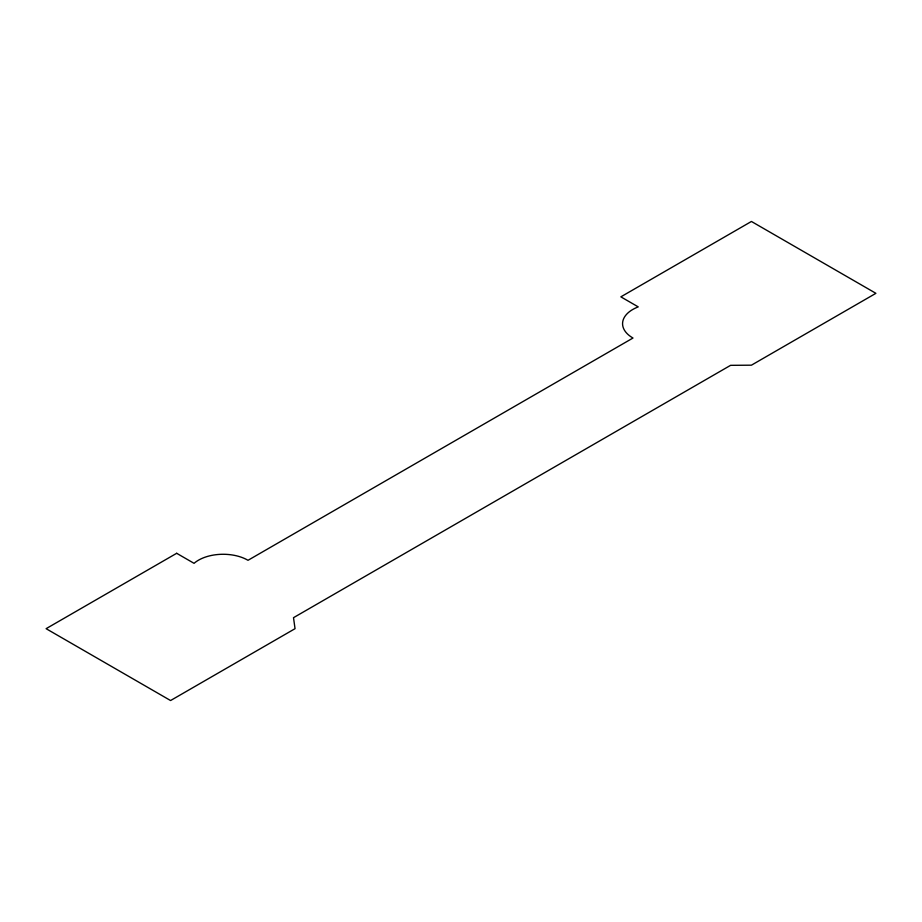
<?xml version="1.0" encoding="UTF-8"?>
<svg xmlns="http://www.w3.org/2000/svg" width="922" height="922" viewBox="0 0 922 922"><rect width="100%" height="100%" fill="white"/><g stroke="black" fill="none" stroke-linecap="round" stroke-linejoin="round"><path stroke-width="1.38" d="M176.678 553.292L46.1 628.677L170.57 700.536L295.04 628.677L293.507 617.682L730.593 365.331L751.43 365.181L875.9 293.323L751.43 221.464L620.852 296.849L638.243 306.888A34.829 20.111 0 0 0 632.988 338.028L248.006 560.299A34.829 20.111 0 0 0 194.058 563.33L176.678 553.292"/></g></svg>
